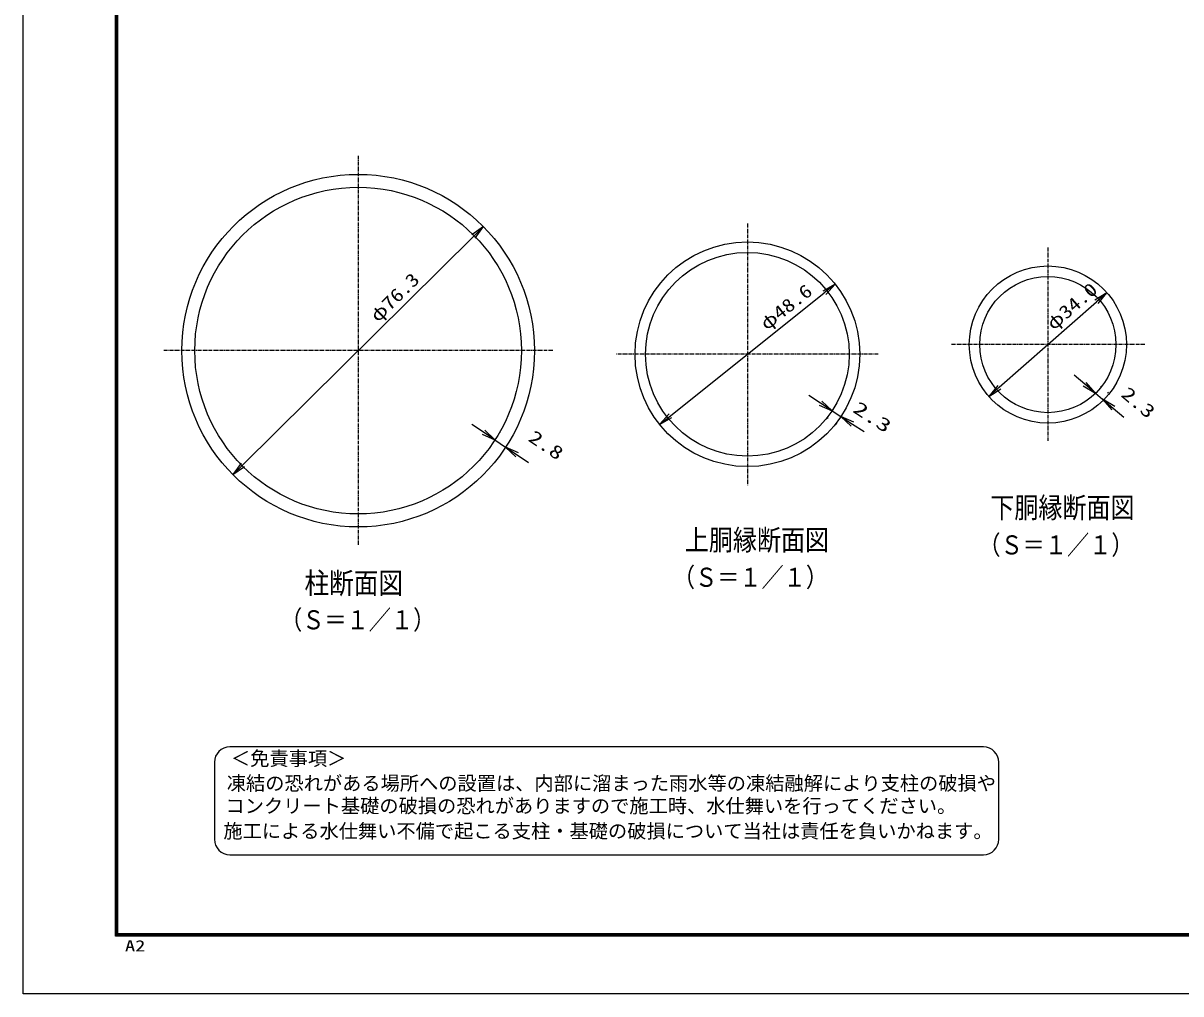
# Model space of a CAD drawing. Units: millimetres, scale not verified. Extents: x -4455 to 4455, y -3150 to 3150.
# Drawn here: x -4455 to -698, y -3150 to 0 of the extents above; entities that cross this region are included whole.
import ezdxf
from ezdxf.enums import TextEntityAlignment as Align

# ---------------------------------------------------------------- set-up
doc = ezdxf.new("R2010")
doc.units = ezdxf.units.MM
doc.header["$LTSCALE"] = 20
doc.linetypes.add('USER5', pattern=[0.906, 0.591, -0.118, 0.079, -0.118])
for name, color, linetype, lineweight in [('0-1_1', 7, 'Continuous', 25), ('0-2_0', 7, 'Continuous', 25), ('0-4_EXTCNT-L', 2, 'Continuous', 25), ('0-6_CENTLN-L', 2, 'USER5', 25), ('0-8_WAKU', 7, 'Continuous', 25), ('0-9_D-TTL-TXT', 2, 'Continuous', 25)]:
    doc.layers.add(name, color=color, linetype=linetype, lineweight=lineweight)
doc.styles.add('ＭＳ ゴシック', font='')
doc.styles.get('ＭＳ ゴシック').set_extended_font_data('MS Gothic')

# ---------------------------------------------------------------- blocks, each defined once
blk = doc.blocks.new('DARROWS')
at = {"layer": '0-2_0', "color": 2}
blk.add_line((0, 0), (-19.982, 0), dxfattribs=at)
blk.add_lwpolyline([(-20, -3.333), (0, 0), (-20, 3.333)], dxfattribs=at)

msp = doc.modelspace()

# ---------------------------------------------------------------- linework, layer by layer
at = {"layer": '0-2_0', "color": 2}
for p, q in [((-1287.63, -1181.51), (-971.89, -904.55)), ((-1009.87, -1171.55), (-1044.24, -1142.5)), ((-975.51, -1200.6), (-952.1, -1220.39)), ((-917.73, -1249.44), (-883.37, -1278.49)), ((-2961.35, -1327.21), (-2998.65, -1302.02)), ((-2924.06, -1352.39), (-2889.25, -1375.89)), ((-2851.95, -1401.07), (-2814.66, -1426.25))]:
    msp.add_line(p, q, dxfattribs=at)
at = {"layer": '0-2_0', "color": 1}
for p, q in [((-959.2, -1181.31), (-956.14, -1177.69)), ((-935.79, -1201.1), (-932.73, -1197.48)), ((-2907.76, -1328.24), (-2907.27, -1327.52)), ((-2872.95, -1351.75), (-2872.46, -1351.03))]:
    msp.add_line(p, q, dxfattribs=at)
at = {"layer": '0-2_0'}
for centre, radius in [((-2104.81, -1074.53), 364.5), ((-2104.81, -1074.53), 330.5), ((-1129.76, -1043.03), 255), ((-1129.76, -1043.03), 221)]:
    msp.add_circle(centre, radius, dxfattribs=at)
at = {"layer": '0-4_EXTCNT-L'}
for p, q in [((-1867.52, -1233.33), (-1905.23, -1208.77)), ((-1829.82, -1257.89), (-1801.33, -1276.45)), ((-1763.62, -1301.01), (-1725.92, -1325.57))]:
    msp.add_line(p, q, dxfattribs=at)
at = {"layer": '0-4_EXTCNT-L', "color": 1}
for p, q in [((-1844.25, -1280.06), (-1846.19, -1283.03)), ((-1815.77, -1298.62), (-1817.7, -1301.59))]:
    msp.add_line(p, q, dxfattribs=at)
at = {"layer": '0-4_EXTCNT-L', "color": 7}
for radius in [572, 530]:
    msp.add_circle((-3367.94, -1062.76), radius, dxfattribs=at)
at = {"layer": '0-6_CENTLN-L'}
for p, q in [((-3367.94, -430.76), (-3367.94, -1694.76)), ((-2104.81, -650.03), (-2104.81, -1499.03)), ((-1129.76, -728.03), (-1129.76, -1358.03)), ((-814.76, -1043.03), (-1444.76, -1043.03)), ((-2735.94, -1062.76), (-3999.94, -1062.76)), ((-1680.31, -1074.53), (-2529.31, -1074.53))]:
    msp.add_line(p, q, dxfattribs=at)
at = {"layer": '0-6_CENTLN-L', "linetype": 'Continuous'}
for p, q in [((-3742.51, -1433.47), (-2993.37, -692.05)), ((-2354.39, -1274), (-1855.23, -875.06))]:
    msp.add_line(p, q, dxfattribs=at)
at = {"layer": '0-8_WAKU', "color": 3}
msp.add_lwpolyline([(-4455, 3150), (4455, 3150), (4455, -3150), (-4455, -3150)], close=True, dxfattribs=at)
at = {"layer": '0-8_WAKU'}
for points in [[(-4155, 2962.5), (4155, 2962.5), (4155, -2962.5), (-4155, -2962.5)], [(-4153.13, 2960.62), (4153.12, 2960.62), (4153.12, -2960.63), (-4153.13, -2960.63)], [(-4151.25, 2958.75), (4151.25, 2958.75), (4151.25, -2958.75), (-4151.25, -2958.75)], [(-4149.38, 2956.87), (4149.37, 2956.87), (4149.37, -2956.88), (-4149.38, -2956.88)], [(-4147.5, 2955), (4147.5, 2955), (4147.5, -2955), (-4147.5, -2955)]]:
    msp.add_lwpolyline(points, close=True, dxfattribs=at)
at = {"layer": '0-9_D-TTL-TXT'}
for p, q in [((-1338.86, -2348.57), (-3784.41, -2348.57)), ((-3834.41, -2398.57), (-3834.41, -2648.57)), ((-1288.86, -2648.57), (-1288.86, -2398.57)), ((-3784.41, -2698.57), (-1338.86, -2698.57))]:
    msp.add_line(p, q, dxfattribs=at)
for centre, start, end in [((-3784.41, -2398.57), 90, 180), ((-1338.86, -2398.57), 0, 90), ((-3784.41, -2648.57), 180, 270), ((-1338.86, -2648.57), 270, 0)]:
    msp.add_arc(centre, 50, start, end, dxfattribs=at)

# ---------------------------------------------------------------- block references
at = {"layer": '0-2_0', "xscale": 2.25, "yscale": 2.25}
for p, rotation in [((-938.06, -874.87), 41.25661), ((-1321.46, -1211.18), 221.25661), ((-975.51, -1200.6), 319.7908), ((-952.1, -1220.39), 139.7908), ((-2924.06, -1352.39), 325.97407), ((-2889.25, -1375.89), 145.97407)]:
    msp.add_blockref('DARROWS', p, dxfattribs=dict(at, rotation=rotation))
at = {"layer": '0-4_EXTCNT-L', "xscale": 2.25, "yscale": 2.25}
for p, rotation in [((-1829.82, -1257.89), 326.91978), ((-1801.33, -1276.45), 146.91978)]:
    msp.add_blockref('DARROWS', p, dxfattribs=dict(at, rotation=rotation))
at = {"layer": '0-6_CENTLN-L', "xscale": 2.25, "yscale": 2.25}
for p, rotation in [((-2961.38, -660.4), 44.70319), ((-1820.08, -846.96), 38.63305), ((-2389.54, -1302.1), 218.63305), ((-3774.49, -1465.12), 224.70319)]:
    msp.add_blockref('DARROWS', p, dxfattribs=dict(at, rotation=rotation))

# ---------------------------------------------------------------- texts
at = {"layer": '0-1_1', "color": 4, "style": 'ＭＳ ゴシック', "width": 0.85}
for s, height, p in [('下胴縁断面図', 67.26, (-1316.46, -1625.89)), ('上胴縁断面図', 67.26, (-2307.79, -1730.77)), ('（Ｓ＝１／１）', 62.02, (-1355.24, -1742.77)), ('（Ｓ＝１／１）', 62.02, (-2346.58, -1847.66)), ('柱断面図', 68.93, (-3542.06, -1872.19)), ('（Ｓ＝１／１）', 62.02, (-3621.06, -1985.87))]:
    msp.add_text(s, height=height, dxfattribs=at).set_placement(p, align=Align.BOTTOM_LEFT)
at = {"layer": '0-2_0', "color": 3, "style": 'ＭＳ ゴシック'}
for s, rotation, width, p in [('φ34.0', 41.257, 1.2, (-1102.56, -1008.86)), ('2.3', 319.791, 1.35, (-903.86, -1219.02)), ('2.8', 325.974, 1.35, (-2826.5, -1364.2))]:
    msp.add_text(s, height=43.26, rotation=rotation, dxfattribs=dict(at, width=width)).set_placement(p, align=Align.BOTTOM_LEFT)
at = {"layer": '0-4_EXTCNT-L', "color": 3, "style": 'ＭＳ ゴシック', "width": 1.5}
msp.add_text('2.3', height=43.26, rotation=326.92, dxfattribs=at).set_placement((-1773.41, -1270.67), align=Align.BOTTOM_LEFT)
at = {"layer": '0-6_CENTLN-L', "color": 3, "style": 'ＭＳ ゴシック', "width": 1.2}
for s, rotation, p in [('φ76.3', 44.703, (-3294.53, -982.71)), ('φ48.6', 38.633, (-2034.13, -1009.15))]:
    msp.add_text(s, height=43.26, rotation=rotation, dxfattribs=at).set_placement(p, align=Align.BOTTOM_LEFT)
at = {"layer": '0-8_WAKU', "style": 'ＭＳ ゴシック', "width": 1.35}
msp.add_text('A2', height=36.08, dxfattribs=at).set_placement((-4124.6, -3022.88), align=Align.BOTTOM_LEFT)
at = {"layer": '0-9_D-TTL-TXT', "color": 7, "style": 'ＭＳ ゴシック'}
for s, p in [('＜免責事項＞ \u3000\u3000', (-3780.71, -2422.75)), ('凍結の恐れがある場所への設置は、内部に溜まった雨水等の凍結融解により支柱の破損や', (-3794.23, -2503.25)), ('コンクリート基礎の破損の恐れがありますので施工時、水仕舞いを行ってください。', (-3798.34, -2576.67)), ('施工による水仕舞い不備で起こる支柱・基礎の破損について当社は責任を負いかねます。 ', (-3805.33, -2658.17))]:
    msp.add_text(s, height=45.75, dxfattribs=at).set_placement(p, align=Align.BOTTOM_LEFT)

doc.saveas('drawing.dxf')
